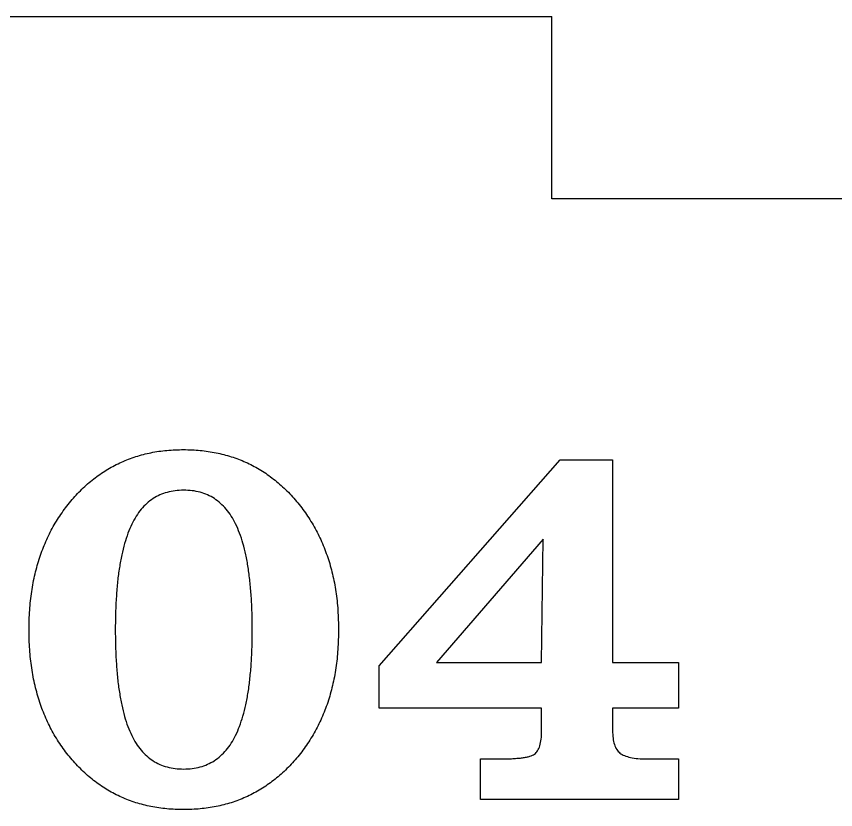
# Model space of a CAD drawing. Header units: millimetres. Extents: x -108 to 108, y -38 to 32.
# Drawn here: x 7.67 to 18.89, y 21.64 to 32.5 of the extents above; entities that cross this region are included whole.
import ezdxf

# ---------------------------------------------------------------- set-up
doc = ezdxf.new("R2010")
doc.units = ezdxf.units.MM

msp = doc.modelspace()

# ---------------------------------------------------------------- linework, layer by layer
at = {"color": 7, "linetype": 'Continuous', "lineweight": 25}
for p, q in [((-15, 32.5), (15, 32.5)), ((15, 30), (15, 32.5)), ((45, 30), (15, 30)), ((12.639, 23.606), (15.115, 26.428)), ((15.115, 26.428), (15.833, 26.428)), ((15.833, 26.428), (15.833, 23.65)), ((14.884, 25.341), (13.423, 23.65)), ((14.861, 23.65), (14.884, 25.341)), ((12.639, 23.025), (12.639, 23.606)), ((13.423, 23.65), (14.861, 23.65)), ((15.833, 23.65), (16.736, 23.65)), ((16.736, 23.65), (16.736, 23.025)), ((14.861, 23.025), (12.639, 23.025)), ((14.861, 22.718), (14.861, 23.025)), ((15.833, 23.025), (15.833, 22.718)), ((16.736, 23.025), (15.833, 23.025)), ((14.028, 22.331), (14.299, 22.331)), ((14.028, 21.775), (14.028, 22.331)), ((16.303, 22.331), (16.736, 22.331)), ((16.736, 22.331), (16.736, 21.775)), ((16.736, 21.775), (14.028, 21.775))]:
    msp.add_line(p, q, dxfattribs=at)
for points, knots in [([(7.847, 24.099), (7.849, 24.189), (7.851, 24.364), (7.881, 24.619), (7.925, 24.862), (7.991, 25.092), (8.074, 25.309), (8.174, 25.514), (8.296, 25.705), (8.433, 25.883), (8.585, 26.043), (8.749, 26.184), (8.925, 26.302), (9.111, 26.399), (9.309, 26.474), (9.517, 26.529), (9.736, 26.56), (9.886, 26.565), (9.962, 26.567)], [0, 0, 0, 0, 0.073538, 0.1438933, 0.2114178, 0.2766939, 0.3400816, 0.4024952, 0.4641616, 0.5258846, 0.5867118, 0.6458089, 0.7032512, 0.7606149, 0.8182557, 0.8770064, 0.9371425, 1, 1, 1, 1]), ([(9.962, 26.567), (10.038, 26.565), (10.188, 26.561), (10.407, 26.527), (10.615, 26.474), (10.813, 26.399), (11, 26.302), (11.176, 26.182), (11.341, 26.042), (11.493, 25.881), (11.632, 25.704), (11.752, 25.512), (11.855, 25.308), (11.939, 25.09), (12.004, 24.86), (12.051, 24.618), (12.077, 24.363), (12.081, 24.188), (12.083, 24.099)], [0, 0, 0, 0, 0.062811, 0.122946, 0.181579, 0.239177, 0.296499, 0.354312, 0.413592, 0.474374, 0.536234, 0.598106, 0.66034, 0.724065, 0.789293, 0.856532, 0.926803, 1, 1, 1, 1]), ([(9.962, 26.011), (9.923, 26.01), (9.847, 26.007), (9.738, 25.984), (9.636, 25.949), (9.542, 25.897), (9.457, 25.83), (9.379, 25.75), (9.311, 25.654), (9.25, 25.544), (9.197, 25.418), (9.152, 25.277), (9.113, 25.12), (9.082, 24.946), (9.057, 24.757), (9.041, 24.552), (9.029, 24.331), (9.028, 24.178), (9.028, 24.099)], [0, 0, 0, 0, 0.049009, 0.09562, 0.140723, 0.185116, 0.230373, 0.276917, 0.326011, 0.378795, 0.435928, 0.497934, 0.566219, 0.64009, 0.720309, 0.807001, 0.899896, 1, 1, 1, 1]), ([(10.903, 24.099), (10.902, 24.178), (10.901, 24.332), (10.891, 24.554), (10.871, 24.76), (10.849, 24.949), (10.816, 25.122), (10.778, 25.28), (10.732, 25.42), (10.678, 25.546), (10.618, 25.656), (10.548, 25.751), (10.47, 25.831), (10.385, 25.897), (10.291, 25.949), (10.188, 25.985), (10.078, 26.007), (10.001, 26.01), (9.962, 26.011)], [0, 0, 0, 0, 0.099901, 0.193517, 0.280073, 0.360523, 0.434326, 0.502029, 0.564485, 0.621083, 0.673361, 0.722624, 0.769073, 0.813959, 0.858661, 0.903672, 0.950635, 1, 1, 1, 1]), ([(9.962, 21.636), (9.886, 21.638), (9.736, 21.642), (9.517, 21.674), (9.309, 21.727), (9.111, 21.803), (8.925, 21.9), (8.749, 22.018), (8.585, 22.158), (8.433, 22.317), (8.295, 22.494), (8.175, 22.685), (8.073, 22.889), (7.991, 23.106), (7.925, 23.336), (7.881, 23.579), (7.851, 23.835), (7.849, 24.01), (7.847, 24.099)], [0, 0, 0, 0, 0.062904, 0.123084, 0.181803, 0.239486, 0.296892, 0.354376, 0.413324, 0.47398, 0.535513, 0.597476, 0.659669, 0.723103, 0.788427, 0.856001, 0.926408, 1, 1, 1, 1]), ([(9.028, 24.099), (9.028, 24.02), (9.029, 23.866), (9.041, 23.643), (9.057, 23.437), (9.082, 23.247), (9.113, 23.074), (9.15, 22.917), (9.196, 22.777), (9.249, 22.653), (9.31, 22.544), (9.378, 22.45), (9.454, 22.369), (9.541, 22.305), (9.634, 22.253), (9.737, 22.217), (9.847, 22.196), (9.923, 22.193), (9.962, 22.192)], [0, 0, 0, 0, 0.100602, 0.1944476, 0.2816306, 0.3618823, 0.4362326, 0.503992, 0.5655888, 0.6223252, 0.674332, 0.7230769, 0.7693214, 0.8140398, 0.8588516, 0.9039726, 0.9505145, 1, 1, 1, 1]), ([(12.083, 24.099), (12.081, 24.01), (12.077, 23.835), (12.05, 23.579), (12.004, 23.336), (11.939, 23.106), (11.855, 22.889), (11.752, 22.685), (11.632, 22.493), (11.493, 22.317), (11.341, 22.157), (11.176, 22.018), (10.999, 21.9), (10.813, 21.803), (10.615, 21.727), (10.407, 21.674), (10.188, 21.642), (10.038, 21.638), (9.962, 21.636)], [0, 0, 0, 0, 0.0735336, 0.1438429, 0.2114097, 0.2766728, 0.3401547, 0.4024224, 0.464328, 0.5259871, 0.5865871, 0.645707, 0.7033848, 0.760737, 0.8183664, 0.8770309, 0.937155, 1, 1, 1, 1]), ([(9.962, 22.192), (10.001, 22.193), (10.078, 22.196), (10.188, 22.218), (10.29, 22.254), (10.385, 22.304), (10.47, 22.371), (10.548, 22.451), (10.618, 22.545), (10.678, 22.655), (10.731, 22.78), (10.778, 22.92), (10.816, 23.077), (10.849, 23.25), (10.872, 23.44), (10.891, 23.645), (10.901, 23.867), (10.902, 24.02), (10.903, 24.099)], [0, 0, 0, 0, 0.049437, 0.09647, 0.141547, 0.186098, 0.23105, 0.277567, 0.326536, 0.37889, 0.435572, 0.497686, 0.565489, 0.639401, 0.719516, 0.806654, 0.899952, 1, 1, 1, 1]), ([(14.299, 22.331), (14.329, 22.331), (14.385, 22.331), (14.466, 22.334), (14.537, 22.34), (14.6, 22.345), (14.654, 22.356), (14.7, 22.365), (14.737, 22.38), (14.776, 22.4), (14.814, 22.444), (14.841, 22.516), (14.86, 22.609), (14.861, 22.679), (14.861, 22.718)], [0, 0, 0, 0, 0.108227, 0.205968, 0.29332, 0.370274, 0.437321, 0.4943, 0.541109, 0.58008, 0.653856, 0.745528, 0.858634, 1, 1, 1, 1]), ([(15.833, 22.718), (15.834, 22.683), (15.836, 22.619), (15.854, 22.531), (15.885, 22.46), (15.933, 22.407), (16, 22.372), (16.083, 22.348), (16.187, 22.333), (16.262, 22.332), (16.303, 22.331)], [0, 0, 0, 0, 0.145699, 0.268103, 0.373156, 0.465369, 0.564385, 0.683212, 0.828667, 1, 1, 1, 1])]:
    msp.add_open_spline(points, degree=3, knots=knots, dxfattribs=at)

doc.saveas('drawing.dxf')
